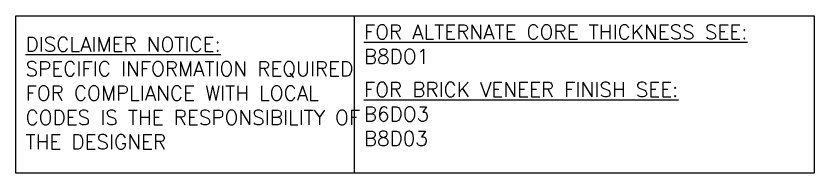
# Model space of a CAD drawing. Header units: inches. Extents: x 81.7 to 138.7, y -36.6 to 57.3.
# Drawn here: x 95.21 to 125.85, y -36.57 to -30.53 of the extents above; entities that cross this region are included whole.
import ezdxf

# ---------------------------------------------------------------- set-up
doc = ezdxf.new("R2010")
doc.units = ezdxf.units.IN
doc.header["$LTSCALE"] = 0.5
doc.header["$MEASUREMENT"] = 0
doc.layers.add('TEXT', color=4, linetype='Continuous')
doc.styles.get("Standard").update_dxf_attribs({"font": 'romans.shx', "height": 1.125})

msp = doc.modelspace()

# ---------------------------------------------------------------- linework, layer by layer
at = {"layer": 'TEXT'}
msp.add_lwpolyline([(95.209, -30.528), (108.193, -30.528), (108.193, -36.566), (95.209, -36.566)], close=True, dxfattribs=at)
msp.add_lwpolyline([(108.193, -30.528), (125.853, -30.528), (125.853, -36.566), (108.193, -36.566)], dxfattribs=at)

# ---------------------------------------------------------------- texts
at = {"layer": 'TEXT', "char_height": 0.5625, "attachment_point": 4}
for s, insert, width in [('{\\LFOR ALTERNATE CORE THICKNESS SEE:\\P}B8DO1', (108.568, -31.614), 23.33295), ('{\\LDISCLAIMER NOTICE:}\\PSPECIFIC INFORMATION REQUIRED FOR COMPLIANCE WITH LOCAL CODES IS THE RESPONSIBILITY OF THE DESIGNER', (95.576, -33.494), 14.00235), ('{\\LFOR BRICK VENEER FINISH SEE:\\P}B6DO3\\PB8D03', (108.568, -34.297), 23.33295)]:
    msp.add_mtext(s, dxfattribs=dict(at, insert=insert, width=width))

doc.saveas('drawing.dxf')
